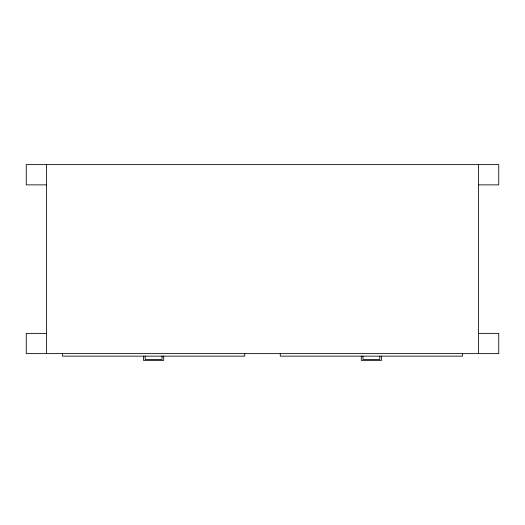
<?xml version="1.0" encoding="UTF-8"?>
<svg xmlns="http://www.w3.org/2000/svg" width="525" height="525" viewBox="0 0 525 525"><rect width="100%" height="100%" fill="white"/><g stroke="black" fill="none" stroke-linecap="round" stroke-linejoin="round"><path stroke-width="0.79" d="M46.502 184.872L26.25 184.872L26.25 164.627L498.75 164.627L498.75 184.872L478.498 184.872M46.502 333.375L26.25 333.375L26.25 353.627L498.75 353.627L498.75 333.375L478.498 333.375M478.498 164.627L478.498 353.627M462.518 353.627L462.518 356.14L280.271 356.14L280.271 353.627M381.517 356.14L381.517 360.373L361.272 360.373L361.272 356.14M379.831 356.14L379.831 359.513L362.959 359.513L362.959 356.14M244.729 353.627L244.729 356.14L62.482 356.14L62.482 353.627M163.728 356.14L163.728 360.373L143.482 360.373L143.482 356.14M162.041 356.14L162.041 359.513L145.169 359.513L145.169 356.14M46.502 164.627L46.502 353.627"/></g></svg>
